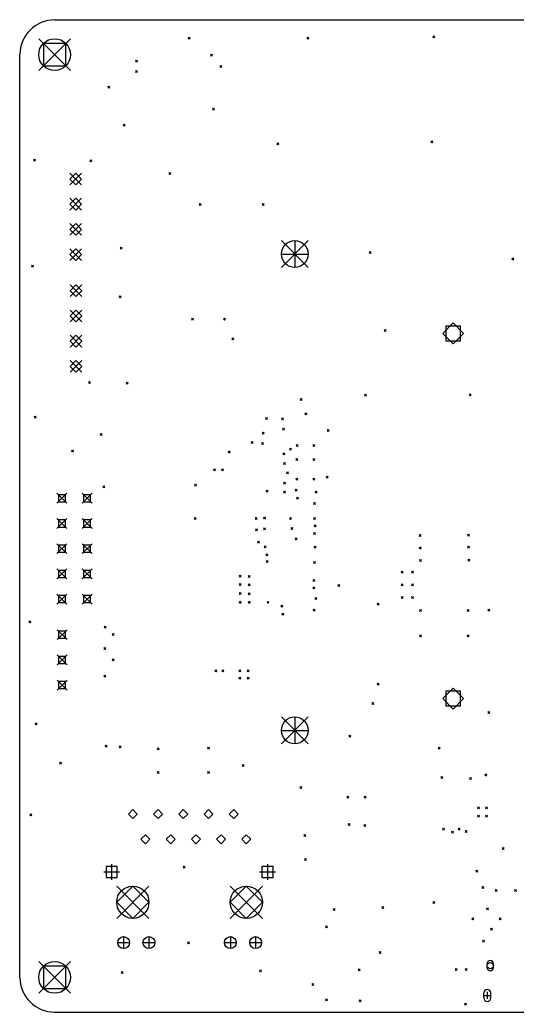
# Model space of a CAD drawing. Extents: x 68 to 170, y -265 to -110.
# Drawn here: x 70 to 120.1, y -210 to -110 of the extents above; entities that cross this region are included whole.
import ezdxf

# ---------------------------------------------------------------- set-up
doc = ezdxf.new("R2010")
doc.units = 0
doc.layers.add('BLACK', color=7, linetype='CONTINUOUS')

msp = doc.modelspace()

# ---------------------------------------------------------------- linework, layer by layer
at = {"layer": 'BLACK', "linetype": 'CONTINUOUS'}
for p, q in [((73.5, -110), (166.5, -110)), ((71.9, -111.9), (75.1, -115.1)), ((75.1, -111.9), (71.9, -115.1)), ((86.95, -111.75), (87.15, -111.95)), ((87.15, -111.75), (86.95, -111.95)), ((98.9, -111.75), (99.1, -111.95)), ((99.1, -111.75), (98.9, -111.95)), ((111.6, -111.6), (111.8, -111.8)), ((111.8, -111.6), (111.6, -111.8)), ((74.6314, -112.369), (72.3686, -112.369)), ((72.3686, -112.369), (72.3686, -114.631)), ((74.6314, -114.631), (74.6314, -112.369)), ((70, -206.5), (70, -113.5)), ((89.2, -113.45), (89.4, -113.65)), ((89.4, -113.45), (89.2, -113.65)), ((72.3686, -114.631), (74.6314, -114.631)), ((81.65, -114.05), (81.85, -114.25)), ((81.85, -114.05), (81.65, -114.25)), ((90.15, -114.6), (90.35, -114.8)), ((90.35, -114.6), (90.15, -114.8)), ((81.65, -115.1), (81.85, -115.3)), ((81.85, -115.1), (81.65, -115.3)), ((78.85, -116.7), (79.05, -116.9)), ((79.05, -116.7), (78.85, -116.9)), ((89.4, -118.9), (89.6, -119.1)), ((89.6, -118.9), (89.4, -119.1)), ((80.4, -120.5), (80.6, -120.7)), ((80.6, -120.5), (80.4, -120.7)), ((95.9, -122.4), (96.1, -122.6)), ((96.1, -122.4), (95.9, -122.6)), ((111.4, -122.2), (111.6, -122.4)), ((111.6, -122.2), (111.4, -122.4)), ((71.38, -124.03), (71.58, -124.23)), ((71.58, -124.03), (71.38, -124.23)), ((77.05, -124.1), (77.25, -124.3)), ((77.25, -124.1), (77.05, -124.3)), ((75.035, -125.445), (76.225, -126.635)), ((76.225, -125.445), (75.035, -126.635)), ((75.63, -125.445), (75.035, -126.04)), ((76.225, -126.04), (75.63, -125.445)), ((85, -125.4), (85.2, -125.6)), ((85.2, -125.4), (85, -125.6)), ((75.035, -126.04), (75.63, -126.635)), ((75.63, -126.635), (76.225, -126.04)), ((75.035, -127.985), (76.225, -129.175)), ((76.225, -127.985), (75.035, -129.175)), ((75.63, -127.985), (75.035, -128.58)), ((76.225, -128.58), (75.63, -127.985)), ((75.035, -128.58), (75.63, -129.175)), ((75.63, -129.175), (76.225, -128.58)), ((88.05, -128.5), (88.25, -128.7)), ((88.25, -128.5), (88.05, -128.7)), ((94.4, -128.5), (94.6, -128.7)), ((94.6, -128.5), (94.4, -128.7)), ((75.035, -130.525), (76.225, -131.715)), ((76.225, -130.525), (75.035, -131.715)), ((75.63, -130.525), (75.035, -131.12)), ((76.225, -131.12), (75.63, -130.525)), ((75.035, -131.12), (75.63, -131.715)), ((75.63, -131.715), (76.225, -131.12)), ((80.1, -132.9), (80.3, -133.1)), ((80.3, -132.9), (80.1, -133.1)), ((96.35, -132.25), (99.05, -134.95)), ((99.05, -132.25), (96.35, -134.95)), ((97.7, -132.25), (97.7, -134.95)), ((75.035, -133.065), (76.225, -134.255)), ((76.225, -133.065), (75.035, -134.255)), ((75.63, -133.065), (75.035, -133.66)), ((75.035, -133.66), (75.63, -134.255)), ((76.225, -133.66), (75.63, -133.065)), ((75.63, -134.255), (76.225, -133.66)), ((96.35, -133.6), (99.05, -133.6)), ((105.181, -133.352), (105.381, -133.552)), ((105.381, -133.352), (105.181, -133.552)), ((119.55, -134), (119.75, -134.2)), ((119.75, -134), (119.55, -134.2)), ((71.18, -134.73), (71.38, -134.93)), ((71.38, -134.73), (71.18, -134.93)), ((75.055, -136.705), (76.245, -137.895)), ((76.245, -136.705), (75.055, -137.895)), ((75.65, -136.705), (75.055, -137.3)), ((76.245, -137.3), (75.65, -136.705)), ((75.055, -137.3), (75.65, -137.895)), ((75.65, -137.895), (76.245, -137.3)), ((80, -137.8), (80.2, -138)), ((80.2, -137.8), (80, -138)), ((75.055, -139.245), (76.245, -140.435)), ((76.245, -139.245), (75.055, -140.435)), ((75.65, -139.245), (75.055, -139.84)), ((75.055, -139.84), (75.65, -140.435)), ((76.245, -139.84), (75.65, -139.245)), ((75.65, -140.435), (76.245, -139.84)), ((87.3, -140.05), (87.5, -140.25)), ((87.5, -140.05), (87.3, -140.25)), ((90.5, -140.05), (90.7, -140.25)), ((90.7, -140.05), (90.5, -140.25)), ((113.65, -140.55), (112.6, -141.6)), ((114.392, -140.858), (112.908, -140.858)), ((112.908, -140.858), (112.908, -142.342)), ((114.7, -141.6), (113.65, -140.55)), ((114.392, -142.342), (114.392, -140.858)), ((75.055, -141.785), (76.245, -142.975)), ((76.245, -141.785), (75.055, -142.975)), ((75.65, -141.785), (75.055, -142.38)), ((76.245, -142.38), (75.65, -141.785)), ((106.7, -141.2), (106.9, -141.4)), ((106.9, -141.2), (106.7, -141.4)), ((112.6, -141.6), (113.65, -142.65)), ((113.65, -142.65), (114.7, -141.6)), ((75.055, -142.38), (75.65, -142.975)), ((75.65, -142.975), (76.245, -142.38)), ((91.35, -142.05), (91.55, -142.25)), ((91.55, -142.05), (91.35, -142.25)), ((112.908, -142.342), (114.392, -142.342)), ((75.055, -144.325), (76.245, -145.515)), ((76.245, -144.325), (75.055, -145.515)), ((75.65, -144.325), (75.055, -144.92)), ((75.055, -144.92), (75.65, -145.515)), ((76.245, -144.92), (75.65, -144.325)), ((75.65, -145.515), (76.245, -144.92)), ((76.9, -146.45), (77.1, -146.65)), ((77.1, -146.45), (76.9, -146.65)), ((80.7, -146.5), (80.9, -146.7)), ((80.9, -146.5), (80.7, -146.7)), ((104.722, -147.711), (104.922, -147.911)), ((104.922, -147.711), (104.722, -147.911)), ((115.25, -147.7), (115.45, -147.9)), ((115.45, -147.7), (115.25, -147.9)), ((98.25, -148.15), (98.45, -148.35)), ((98.45, -148.15), (98.25, -148.35)), ((71.45, -149.93), (71.65, -150.13)), ((71.65, -149.93), (71.45, -150.13)), ((98.7, -149.6), (98.9, -149.8)), ((98.9, -149.6), (98.7, -149.8)), ((94.75, -150.078), (94.95, -150.278)), ((94.95, -150.078), (94.75, -150.278)), ((96.35, -150.1), (96.55, -150.3)), ((96.55, -150.1), (96.35, -150.3)), ((78.1, -151.7), (78.3, -151.9)), ((78.3, -151.7), (78.1, -151.9)), ((94.4, -151.55), (94.6, -151.75)), ((94.6, -151.55), (94.4, -151.75)), ((96.45, -151.15), (96.65, -151.35)), ((96.65, -151.15), (96.45, -151.35)), ((100.95, -151.276), (101.15, -151.476)), ((101.15, -151.276), (100.95, -151.476)), ((93.3, -152.5), (93.5, -152.7)), ((93.5, -152.5), (93.3, -152.7)), ((94.35, -152.6), (94.55, -152.8)), ((94.55, -152.6), (94.35, -152.8)), ((97.85, -152.8), (98.05, -153)), ((98.05, -152.8), (97.85, -153)), ((99.5, -152.8), (99.7, -153)), ((99.7, -152.8), (99.5, -153)), ((75.2, -153.35), (75.4, -153.55)), ((75.4, -153.35), (75.2, -153.55)), ((91, -153.45), (91.2, -153.65)), ((91.2, -153.45), (91, -153.65)), ((96.5, -153.65), (96.7, -153.85)), ((96.7, -153.65), (96.5, -153.85)), ((97.15, -153.15), (97.35, -153.35)), ((97.35, -153.15), (97.15, -153.35)), ((96.55, -154.6), (96.75, -154.8)), ((96.75, -154.6), (96.55, -154.8)), ((97.8, -154.2), (98, -154.4)), ((98, -154.2), (97.8, -154.4)), ((99.5, -154.2), (99.7, -154.4)), ((99.7, -154.2), (99.5, -154.4)), ((89.5, -155.25), (89.7, -155.45)), ((89.7, -155.25), (89.5, -155.45)), ((90.3, -155.25), (90.5, -155.45)), ((90.5, -155.25), (90.3, -155.45)), ((96.85, -155.55), (97.05, -155.75)), ((97.05, -155.55), (96.85, -155.75)), ((100.85, -156), (101.05, -156.2)), ((101.05, -156), (100.85, -156.2)), ((78.35, -156.95), (78.55, -157.15)), ((78.55, -156.95), (78.35, -157.15)), ((87.6, -156.8), (87.8, -157)), ((87.8, -156.8), (87.6, -157)), ((96.55, -156.6), (96.75, -156.8)), ((96.75, -156.6), (96.55, -156.8)), ((97.8, -156.2), (98, -156.4)), ((98, -156.2), (97.8, -156.4)), ((99.5, -156.2), (99.7, -156.4)), ((99.7, -156.2), (99.5, -156.4)), ((73.735, -157.715), (74.735, -158.715)), ((74.735, -157.715), (73.735, -158.715)), ((74.5886, -157.861), (73.8814, -157.861)), ((73.8814, -157.861), (73.8814, -158.569)), ((74.5886, -158.569), (74.5886, -157.861)), ((76.275, -157.715), (77.275, -158.715)), ((77.275, -157.715), (76.275, -158.715)), ((77.1286, -157.861), (76.4214, -157.861)), ((76.4214, -157.861), (76.4214, -158.569)), ((77.1286, -158.569), (77.1286, -157.861)), ((94.8, -157.4), (95, -157.6)), ((95, -157.4), (94.8, -157.6)), ((96.55, -157.5), (96.75, -157.7)), ((96.75, -157.5), (96.55, -157.7)), ((97.75, -157.3), (97.95, -157.5)), ((97.95, -157.3), (97.75, -157.5)), ((99.75, -157.5), (99.95, -157.7)), ((99.95, -157.5), (99.75, -157.7)), ((73.8814, -158.569), (74.5886, -158.569)), ((76.4214, -158.569), (77.1286, -158.569)), ((97.8664, -158.093), (98.0664, -158.293)), ((98.0664, -158.093), (97.8664, -158.293)), ((99.6, -158.65), (99.8, -158.85)), ((99.8, -158.65), (99.6, -158.85)), ((73.735, -160.255), (74.735, -161.255)), ((74.735, -160.255), (73.735, -161.255)), ((74.5886, -160.401), (73.8814, -160.401)), ((73.8814, -160.401), (73.8814, -161.109)), ((74.5886, -161.109), (74.5886, -160.401)), ((76.275, -160.255), (77.275, -161.255)), ((77.275, -160.255), (76.275, -161.255)), ((77.1286, -160.401), (76.4214, -160.401)), ((76.4214, -160.401), (76.4214, -161.109)), ((77.1286, -161.109), (77.1286, -160.401)), ((87.55, -160.15), (87.75, -160.35)), ((87.75, -160.15), (87.55, -160.35)), ((93.6998, -160.15), (93.8998, -160.35)), ((93.8998, -160.15), (93.6998, -160.35)), ((94.55, -160.101), (94.75, -160.302)), ((94.75, -160.101), (94.55, -160.302)), ((97.15, -160.15), (97.35, -160.35)), ((97.35, -160.15), (97.15, -160.35)), ((99.6, -160.15), (99.8, -160.35)), ((99.8, -160.15), (99.6, -160.35)), ((99.65, -160.9), (99.85, -161.1)), ((99.85, -160.9), (99.65, -161.1)), ((73.8814, -161.109), (74.5886, -161.109)), ((76.4214, -161.109), (77.1286, -161.109)), ((93.75, -161.298), (93.95, -161.498)), ((93.95, -161.298), (93.75, -161.498)), ((94.55, -161.201), (94.75, -161.401)), ((94.75, -161.201), (94.55, -161.401)), ((97.3, -161.175), (97.5, -161.375)), ((97.5, -161.175), (97.3, -161.375)), ((99.6, -161.677), (99.8, -161.877)), ((99.8, -161.677), (99.6, -161.877)), ((110.225, -161.85), (110.425, -162.05)), ((110.425, -161.85), (110.225, -162.05)), ((115.1, -161.825), (115.3, -162.025)), ((115.3, -161.825), (115.1, -162.025)), ((73.735, -162.795), (74.735, -163.795)), ((74.735, -162.795), (73.735, -163.795)), ((74.5886, -162.941), (73.8814, -162.941)), ((73.8814, -162.941), (73.8814, -163.649)), ((74.5886, -163.649), (74.5886, -162.941)), ((76.275, -162.795), (77.275, -163.795)), ((77.275, -162.795), (76.275, -163.795)), ((77.1286, -162.941), (76.4214, -162.941)), ((76.4214, -162.941), (76.4214, -163.649)), ((77.1286, -163.649), (77.1286, -162.941)), ((93.95, -162.55), (94.15, -162.75)), ((94.15, -162.55), (93.95, -162.75)), ((94.6, -163), (94.8, -163.2)), ((94.8, -163), (94.6, -163.2)), ((97.75, -162.2), (97.95, -162.4)), ((97.95, -162.2), (97.75, -162.4)), ((73.8814, -163.649), (74.5886, -163.649)), ((76.4214, -163.649), (77.1286, -163.649)), ((94.7765, -163.8), (94.9765, -164)), ((94.9765, -163.8), (94.7765, -164)), ((99.65, -163.05), (99.85, -163.25)), ((99.85, -163.05), (99.65, -163.25)), ((110.225, -163.125), (110.425, -163.325)), ((110.425, -163.125), (110.225, -163.325)), ((115.1, -163.05), (115.3, -163.25)), ((115.3, -163.05), (115.1, -163.25)), ((94.8, -164.5), (95, -164.7)), ((95, -164.5), (94.8, -164.7)), ((99.6, -164.6), (99.8, -164.8)), ((99.8, -164.6), (99.6, -164.8)), ((110.25, -164.375), (110.45, -164.575)), ((110.45, -164.375), (110.25, -164.575)), ((115.125, -164.35), (115.325, -164.55)), ((115.325, -164.35), (115.125, -164.55)), ((73.735, -165.335), (74.735, -166.335)), ((74.735, -165.335), (73.735, -166.335)), ((74.5886, -165.481), (73.8814, -165.481)), ((73.8814, -165.481), (73.8814, -166.189)), ((74.5886, -166.189), (74.5886, -165.481)), ((76.275, -165.335), (77.275, -166.335)), ((77.275, -165.335), (76.275, -166.335)), ((77.1286, -165.481), (76.4214, -165.481)), ((76.4214, -165.481), (76.4214, -166.189)), ((77.1286, -166.189), (77.1286, -165.481)), ((92.1, -165.95), (92.3, -166.15)), ((92.3, -165.95), (92.1, -166.15)), ((93, -166), (93.2, -166.2)), ((93.2, -166), (93, -166.2)), ((108.4, -165.55), (108.6, -165.75)), ((108.6, -165.55), (108.4, -165.75)), ((109.45, -165.55), (109.65, -165.75)), ((109.65, -165.55), (109.45, -165.75)), ((73.8814, -166.189), (74.5886, -166.189)), ((76.4214, -166.189), (77.1286, -166.189)), ((92.1, -166.8), (92.3, -167)), ((92.3, -166.8), (92.1, -167)), ((93, -166.85), (93.2, -167.05)), ((93.2, -166.85), (93, -167.05)), ((99.5, -166.4), (99.7, -166.6)), ((99.7, -166.4), (99.5, -166.6)), ((102.05, -166.9), (102.25, -167.1)), ((102.25, -166.9), (102.05, -167.1)), ((108.4, -166.825), (108.6, -167.025)), ((108.6, -166.825), (108.4, -167.025)), ((109.45, -166.825), (109.65, -167.025)), ((109.65, -166.825), (109.45, -167.025)), ((73.735, -167.875), (74.735, -168.875)), ((74.735, -167.875), (73.735, -168.875)), ((76.275, -167.875), (77.275, -168.875)), ((77.275, -167.875), (76.275, -168.875)), ((92.1, -167.7), (92.3, -167.9)), ((92.3, -167.7), (92.1, -167.9)), ((93, -167.75), (93.2, -167.95)), ((93.2, -167.75), (93, -167.95)), ((99.5, -167.15), (99.7, -167.35)), ((99.7, -167.15), (99.5, -167.35)), ((74.5886, -168.021), (73.8814, -168.021)), ((73.8814, -168.021), (73.8814, -168.729)), ((73.8814, -168.729), (74.5886, -168.729)), ((74.5886, -168.729), (74.5886, -168.021)), ((77.1286, -168.021), (76.4214, -168.021)), ((76.4214, -168.021), (76.4214, -168.729)), ((76.4214, -168.729), (77.1286, -168.729)), ((77.1286, -168.729), (77.1286, -168.021)), ((92.1, -168.6), (92.3, -168.8)), ((92.3, -168.6), (92.1, -168.8)), ((93, -168.6), (93.2, -168.8)), ((93.2, -168.6), (93, -168.8)), ((94.9, -168.6), (95.1, -168.8)), ((95.1, -168.6), (94.9, -168.8)), ((96.3, -169), (96.5, -169.2)), ((96.5, -169), (96.3, -169.2)), ((99.7178, -168.207), (99.9178, -168.407)), ((99.9178, -168.207), (99.7178, -168.407)), ((106, -168.8), (106.2, -169)), ((106.2, -168.8), (106, -169)), ((108.4, -168.125), (108.6, -168.325)), ((108.6, -168.125), (108.4, -168.325)), ((109.45, -168.125), (109.65, -168.325)), ((109.65, -168.125), (109.45, -168.325)), ((96.3985, -169.8), (96.5985, -170)), ((96.5985, -169.8), (96.3985, -170)), ((99.55, -169.4), (99.75, -169.6)), ((99.75, -169.4), (99.55, -169.6)), ((110.275, -169.425), (110.475, -169.625)), ((110.475, -169.425), (110.275, -169.625)), ((115.075, -169.425), (115.275, -169.625)), ((115.275, -169.425), (115.075, -169.625)), ((117.15, -169.4), (117.35, -169.6)), ((117.35, -169.4), (117.15, -169.6)), ((70.9, -170.55), (71.1, -170.75)), ((71.1, -170.55), (70.9, -170.75)), ((73.75, -171.46), (74.75, -172.46)), ((74.75, -171.46), (73.75, -172.46)), ((74.6036, -171.606), (73.8964, -171.606)), ((73.8964, -171.606), (73.8964, -172.314)), ((74.6036, -172.314), (74.6036, -171.606)), ((78.5, -171.1), (78.7, -171.3)), ((78.7, -171.1), (78.5, -171.3)), ((79.3, -171.85), (79.5, -172.05)), ((79.5, -171.85), (79.3, -172.05)), ((110.25, -171.975), (110.45, -172.175)), ((110.45, -171.975), (110.25, -172.175)), ((115.075, -171.975), (115.275, -172.175)), ((115.275, -171.975), (115.075, -172.175)), ((73.8964, -172.314), (74.6036, -172.314)), ((73.75, -174), (74.75, -175)), ((74.75, -174), (73.75, -175)), ((78.45, -173.25), (78.65, -173.45)), ((78.65, -173.25), (78.45, -173.45)), ((74.6036, -174.146), (73.8964, -174.146)), ((73.8964, -174.146), (73.8964, -174.854)), ((73.8964, -174.854), (74.6036, -174.854)), ((74.6036, -174.854), (74.6036, -174.146)), ((79.3, -174.4), (79.5, -174.6)), ((79.5, -174.4), (79.3, -174.6)), ((89.65, -175.5), (89.85, -175.7)), ((89.85, -175.5), (89.65, -175.7)), ((90.35, -175.5), (90.55, -175.7)), ((90.55, -175.5), (90.35, -175.7)), ((92.05, -175.5), (92.25, -175.7)), ((92.25, -175.5), (92.05, -175.7)), ((92.9, -175.5), (93.1, -175.7)), ((93.1, -175.5), (92.9, -175.7)), ((73.75, -176.54), (74.75, -177.54)), ((74.75, -176.54), (73.75, -177.54)), ((74.6036, -176.686), (73.8964, -176.686)), ((73.8964, -176.686), (73.8964, -177.394)), ((74.6036, -177.394), (74.6036, -176.686)), ((78.45, -176.05), (78.65, -176.25)), ((78.65, -176.05), (78.45, -176.25)), ((92.05, -176.25), (92.25, -176.45)), ((92.25, -176.25), (92.05, -176.45)), ((92.9, -176.25), (93.1, -176.45)), ((93.1, -176.25), (92.9, -176.45)), ((106, -176.85), (106.2, -177.05)), ((106.2, -176.85), (106, -177.05)), ((73.8964, -177.394), (74.6036, -177.394)), ((113.65, -177.35), (112.6, -178.4)), ((114.392, -177.658), (112.908, -177.658)), ((112.908, -177.658), (112.908, -179.142)), ((114.7, -178.4), (113.65, -177.35)), ((114.392, -179.142), (114.392, -177.658)), ((105.45, -178.8), (105.65, -179)), ((105.65, -178.8), (105.45, -179)), ((112.6, -178.4), (113.65, -179.45)), ((113.65, -179.45), (114.7, -178.4)), ((112.908, -179.142), (114.392, -179.142)), ((117.15, -179.7), (117.35, -179.9)), ((117.35, -179.7), (117.15, -179.9)), ((71.55, -180.85), (71.75, -181.05)), ((71.75, -180.85), (71.55, -181.05)), ((96.35, -180.25), (99.05, -182.95)), ((99.05, -180.25), (96.35, -182.95)), ((97.7, -180.25), (97.7, -182.95)), ((96.35, -181.6), (99.05, -181.6)), ((103.15, -182.075), (103.35, -182.275)), ((103.35, -182.075), (103.15, -182.275)), ((78.6, -183.1), (78.8, -183.3)), ((78.8, -183.1), (78.6, -183.3)), ((80, -183.15), (80.2, -183.35)), ((80.2, -183.15), (80, -183.35)), ((83.85, -183.35), (84.05, -183.55)), ((84.05, -183.35), (83.85, -183.55)), ((88.9, -183.3), (89.1, -183.5)), ((89.1, -183.3), (88.9, -183.5)), ((112.15, -183.3), (112.35, -183.5)), ((112.35, -183.3), (112.15, -183.5)), ((74, -184.8), (74.2, -185)), ((74.2, -184.8), (74, -185)), ((83.85, -185.75), (84.05, -185.95)), ((84.05, -185.75), (83.85, -185.95)), ((88.9, -185.75), (89.1, -185.95)), ((89.1, -185.75), (88.9, -185.95)), ((92.4, -185.05), (92.6, -185.25)), ((92.6, -185.05), (92.4, -185.25)), ((116.85, -186), (117.05, -186.2)), ((117.05, -186), (116.85, -186.2)), ((112.4, -186.25), (112.6, -186.45)), ((112.6, -186.25), (112.4, -186.45)), ((115.3, -186.35), (115.5, -186.55)), ((115.5, -186.35), (115.3, -186.55)), ((98.2, -187.25), (98.4, -187.45)), ((98.4, -187.25), (98.2, -187.45)), ((102.925, -188.225), (103.125, -188.425)), ((103.125, -188.225), (102.925, -188.425)), ((104.675, -188.225), (104.875, -188.425)), ((104.875, -188.225), (104.675, -188.425)), ((71, -190), (71.2, -190.2)), ((71.2, -190), (71, -190.2)), ((81.385, -189.585), (80.935, -190.035)), ((81.835, -190.035), (81.385, -189.585)), ((83.925, -189.585), (83.475, -190.035)), ((84.375, -190.035), (83.925, -189.585)), ((86.465, -189.585), (86.015, -190.035)), ((86.915, -190.035), (86.465, -189.585)), ((89.005, -189.585), (88.555, -190.035)), ((89.455, -190.035), (89.005, -189.585)), ((91.545, -189.585), (91.095, -190.035)), ((91.995, -190.035), (91.545, -189.585)), ((116.1, -189.3), (116.3, -189.5)), ((116.3, -189.3), (116.1, -189.5)), ((116.9, -189.3), (117.1, -189.5)), ((117.1, -189.3), (116.9, -189.5)), ((80.935, -190.035), (81.385, -190.485)), ((81.385, -190.485), (81.835, -190.035)), ((83.475, -190.035), (83.925, -190.485)), ((83.925, -190.485), (84.375, -190.035)), ((86.015, -190.035), (86.465, -190.485)), ((86.465, -190.485), (86.915, -190.035)), ((88.555, -190.035), (89.005, -190.485)), ((89.005, -190.485), (89.455, -190.035)), ((91.095, -190.035), (91.545, -190.485)), ((91.545, -190.485), (91.995, -190.035)), ((103.075, -191), (103.275, -191.2)), ((103.275, -191), (103.075, -191.2)), ((116.1, -190.15), (116.3, -190.35)), ((116.3, -190.15), (116.1, -190.35)), ((116.9, -190.15), (117.1, -190.35)), ((117.1, -190.15), (116.9, -190.35)), ((104.65, -191.075), (104.85, -191.275)), ((104.85, -191.075), (104.65, -191.275)), ((112.575, -191.475), (112.775, -191.675)), ((112.775, -191.475), (112.575, -191.675)), ((113.5, -191.75), (113.7, -191.95)), ((113.7, -191.75), (113.5, -191.95)), ((114.15, -191.45), (114.35, -191.65)), ((114.35, -191.45), (114.15, -191.65)), ((114.855, -191.69), (115.055, -191.89)), ((115.055, -191.69), (114.855, -191.89)), ((82.655, -192.125), (82.205, -192.575)), ((82.205, -192.575), (82.655, -193.025)), ((83.105, -192.575), (82.655, -192.125)), ((82.655, -193.025), (83.105, -192.575)), ((85.195, -192.125), (84.745, -192.575)), ((84.745, -192.575), (85.195, -193.025)), ((85.645, -192.575), (85.195, -192.125)), ((85.195, -193.025), (85.645, -192.575)), ((87.735, -192.125), (87.285, -192.575)), ((87.285, -192.575), (87.735, -193.025)), ((88.185, -192.575), (87.735, -192.125)), ((87.735, -193.025), (88.185, -192.575)), ((90.275, -192.125), (89.825, -192.575)), ((89.825, -192.575), (90.275, -193.025)), ((90.725, -192.575), (90.275, -192.125)), ((90.275, -193.025), (90.725, -192.575)), ((92.815, -192.125), (92.365, -192.575)), ((92.365, -192.575), (92.815, -193.025)), ((93.265, -192.575), (92.815, -192.125)), ((92.815, -193.025), (93.265, -192.575)), ((98.6, -192.1), (98.8, -192.3)), ((98.8, -192.1), (98.6, -192.3)), ((118.6, -193.4), (118.8, -193.6)), ((118.8, -193.4), (118.6, -193.6)), ((98.6735, -194.521), (98.8735, -194.721)), ((98.8735, -194.521), (98.6735, -194.721)), ((78.445, -195.875), (80.045, -195.875)), ((79.8107, -195.309), (78.6793, -195.309)), ((78.6793, -195.309), (78.6793, -196.441)), ((79.245, -195.075), (79.245, -196.675)), ((79.8107, -196.441), (79.8107, -195.309)), ((86.45, -195.3), (86.65, -195.5)), ((86.65, -195.3), (86.45, -195.5)), ((94.155, -195.875), (95.755, -195.875)), ((95.5207, -195.309), (94.3893, -195.309)), ((94.3893, -195.309), (94.3893, -196.441)), ((94.955, -195.075), (94.955, -196.675)), ((95.5207, -196.441), (95.5207, -195.309)), ((115.95, -195.7), (116.15, -195.9)), ((116.15, -195.7), (115.95, -195.9)), ((78.6793, -196.441), (79.8107, -196.441)), ((94.3893, -196.441), (95.5207, -196.441)), ((79.76, -197.3), (83.01, -200.55)), ((83.01, -197.3), (79.76, -200.55)), ((81.385, -197.3), (79.76, -198.925)), ((83.01, -198.925), (81.385, -197.3)), ((91.19, -197.3), (94.44, -200.55)), ((94.44, -197.3), (91.19, -200.55)), ((92.815, -197.3), (91.19, -198.925)), ((94.44, -198.925), (92.815, -197.3)), ((116.55, -197.35), (116.75, -197.55)), ((116.75, -197.35), (116.55, -197.55)), ((117.88, -197.629), (118.08, -197.829)), ((118.08, -197.629), (117.88, -197.829)), ((119.85, -197.65), (120.05, -197.85)), ((120.05, -197.65), (119.85, -197.85)), ((79.76, -198.925), (81.385, -200.55)), ((81.385, -200.55), (83.01, -198.925)), ((91.19, -198.925), (92.815, -200.55)), ((92.815, -200.55), (94.44, -198.925)), ((111.6, -198.85), (111.8, -199.05)), ((111.8, -198.85), (111.6, -199.05)), ((101.55, -199.55), (101.75, -199.75)), ((101.75, -199.55), (101.55, -199.75)), ((106.47, -199.35), (106.67, -199.55)), ((106.67, -199.35), (106.47, -199.55)), ((117.01, -199.49), (117.21, -199.69)), ((117.21, -199.49), (117.01, -199.69)), ((115.55, -200.5), (115.75, -200.7)), ((115.75, -200.5), (115.55, -200.7)), ((118.3, -200.5), (118.5, -200.7)), ((118.5, -200.5), (118.3, -200.7)), ((100.8, -201.3), (101, -201.5)), ((101, -201.3), (100.8, -201.5)), ((117.425, -201.525), (117.625, -201.725)), ((117.625, -201.525), (117.425, -201.725)), ((79.855, -202.985), (81.055, -202.985)), ((80.455, -202.385), (80.455, -203.585)), ((82.405, -202.985), (83.605, -202.985)), ((83.005, -202.385), (83.005, -203.585)), ((86.9, -202.9), (87.1, -203.1)), ((87.1, -202.9), (86.9, -203.1)), ((90.605, -202.985), (91.805, -202.985)), ((91.205, -202.385), (91.205, -203.585)), ((93.155, -202.985), (94.355, -202.985)), ((93.755, -202.385), (93.755, -203.585)), ((116.6, -202.75), (116.8, -202.95)), ((116.8, -202.75), (116.6, -202.95)), ((106.2, -203.9), (106.4, -204.1)), ((106.4, -203.9), (106.2, -204.1)), ((71.9, -204.9), (75.1, -208.1)), ((75.1, -204.9), (71.9, -208.1)), ((74.6314, -205.369), (72.3686, -205.369)), ((72.3686, -205.369), (72.3686, -207.631)), ((74.6314, -207.631), (74.6314, -205.369)), ((80.2, -205.9), (80.4, -206.1)), ((80.4, -205.9), (80.2, -206.1)), ((94.15, -205.75), (94.35, -205.95)), ((94.35, -205.75), (94.15, -205.95)), ((104.1, -205.65), (104.3, -205.85)), ((104.3, -205.65), (104.1, -205.85)), ((113.85, -205.6), (114.05, -205.8)), ((114.05, -205.6), (113.85, -205.8)), ((114.85, -205.6), (115.05, -205.8)), ((115.05, -205.6), (114.85, -205.8)), ((117.07, -205.515), (117.07, -205.115)), ((117.72, -205.515), (117.72, -205.115)), ((72.3686, -207.631), (74.6314, -207.631)), ((99.4, -207.1), (99.6, -207.3)), ((99.6, -207.1), (99.4, -207.3)), ((117.085, -207.965), (117.085, -208.665)), ((100.8, -208.65), (101, -208.85)), ((101, -208.65), (100.8, -208.85)), ((104.2, -208.75), (104.4, -208.95)), ((104.4, -208.75), (104.2, -208.95)), ((116.735, -208.565), (116.735, -208.065)), ((116.735, -208.315), (117.435, -208.315)), ((117.435, -208.565), (117.435, -208.065)), ((73.5, -210), (166.5, -210)), ((114.8, -209.1), (115, -209.3)), ((115, -209.1), (114.8, -209.3))]:
    msp.add_line(p, q, dxfattribs=at)
at = {"layer": 'BLACK'}
for centre, radius in [((73.5, -113.5), 1.6), ((97.7, -133.6), 1.35), ((97.7, -181.6), 1.35), ((81.385, -198.925), 1.625), ((92.815, -198.925), 1.625), ((80.455, -202.985), 0.6), ((83.005, -202.985), 0.6), ((91.205, -202.985), 0.6), ((93.755, -202.985), 0.6), ((73.5, -206.5), 1.6), ((117.395, -205.315), 0.325)]:
    msp.add_circle(centre, radius, dxfattribs=at)
for centre, radius, start, end in [((73.5, -113.5), 3.5, 90, 180), ((117.395, -205.115), 0.325, 360, 540), ((117.395, -205.515), 0.325, 180, 360), ((73.5, -206.5), 3.5, -180, -90), ((117.085, -208.065), 0.35, 360, 540), ((117.085, -208.565), 0.35, 180, 360)]:
    msp.add_arc(centre, radius, start, end, dxfattribs=at)

doc.saveas('drawing.dxf')
